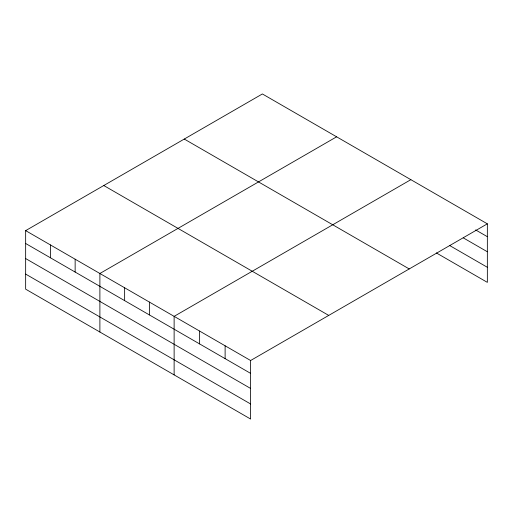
<?xml version="1.0" encoding="UTF-8"?>
<svg xmlns="http://www.w3.org/2000/svg" width="513" height="513" viewBox="0 0 513 513"><rect width="100%" height="100%" fill="white"/><g stroke="black" fill="none" stroke-linecap="round" stroke-linejoin="round"><path stroke-width="0.77" d="M25.65 230.632L250.613 360.511L250.613 419.044L25.65 289.165L25.65 230.632L262.387 93.956L487.35 223.835L487.35 282.368L436.358 252.928M336.624 136.817L99.888 273.493L99.888 332.026M410.862 179.672L174.125 316.354L174.125 374.888M250.613 360.511L487.35 223.835M475.634 229.927L487.35 236.685M463.233 237.84L487.35 251.761M449.452 245.413L487.35 267.292M184.263 139.055L409.227 268.94M103.773 185.526L328.737 315.412M25.65 243.483L250.613 373.368M25.65 258.558L250.613 388.444M25.65 274.089L250.613 403.975M225.117 345.794L225.117 358.645M199.621 331.071L199.621 343.928M149.379 302.067L149.379 314.918M124.633 287.78L124.633 300.631M75.142 259.206L75.142 272.057M50.396 244.919L50.396 257.77"/></g></svg>
